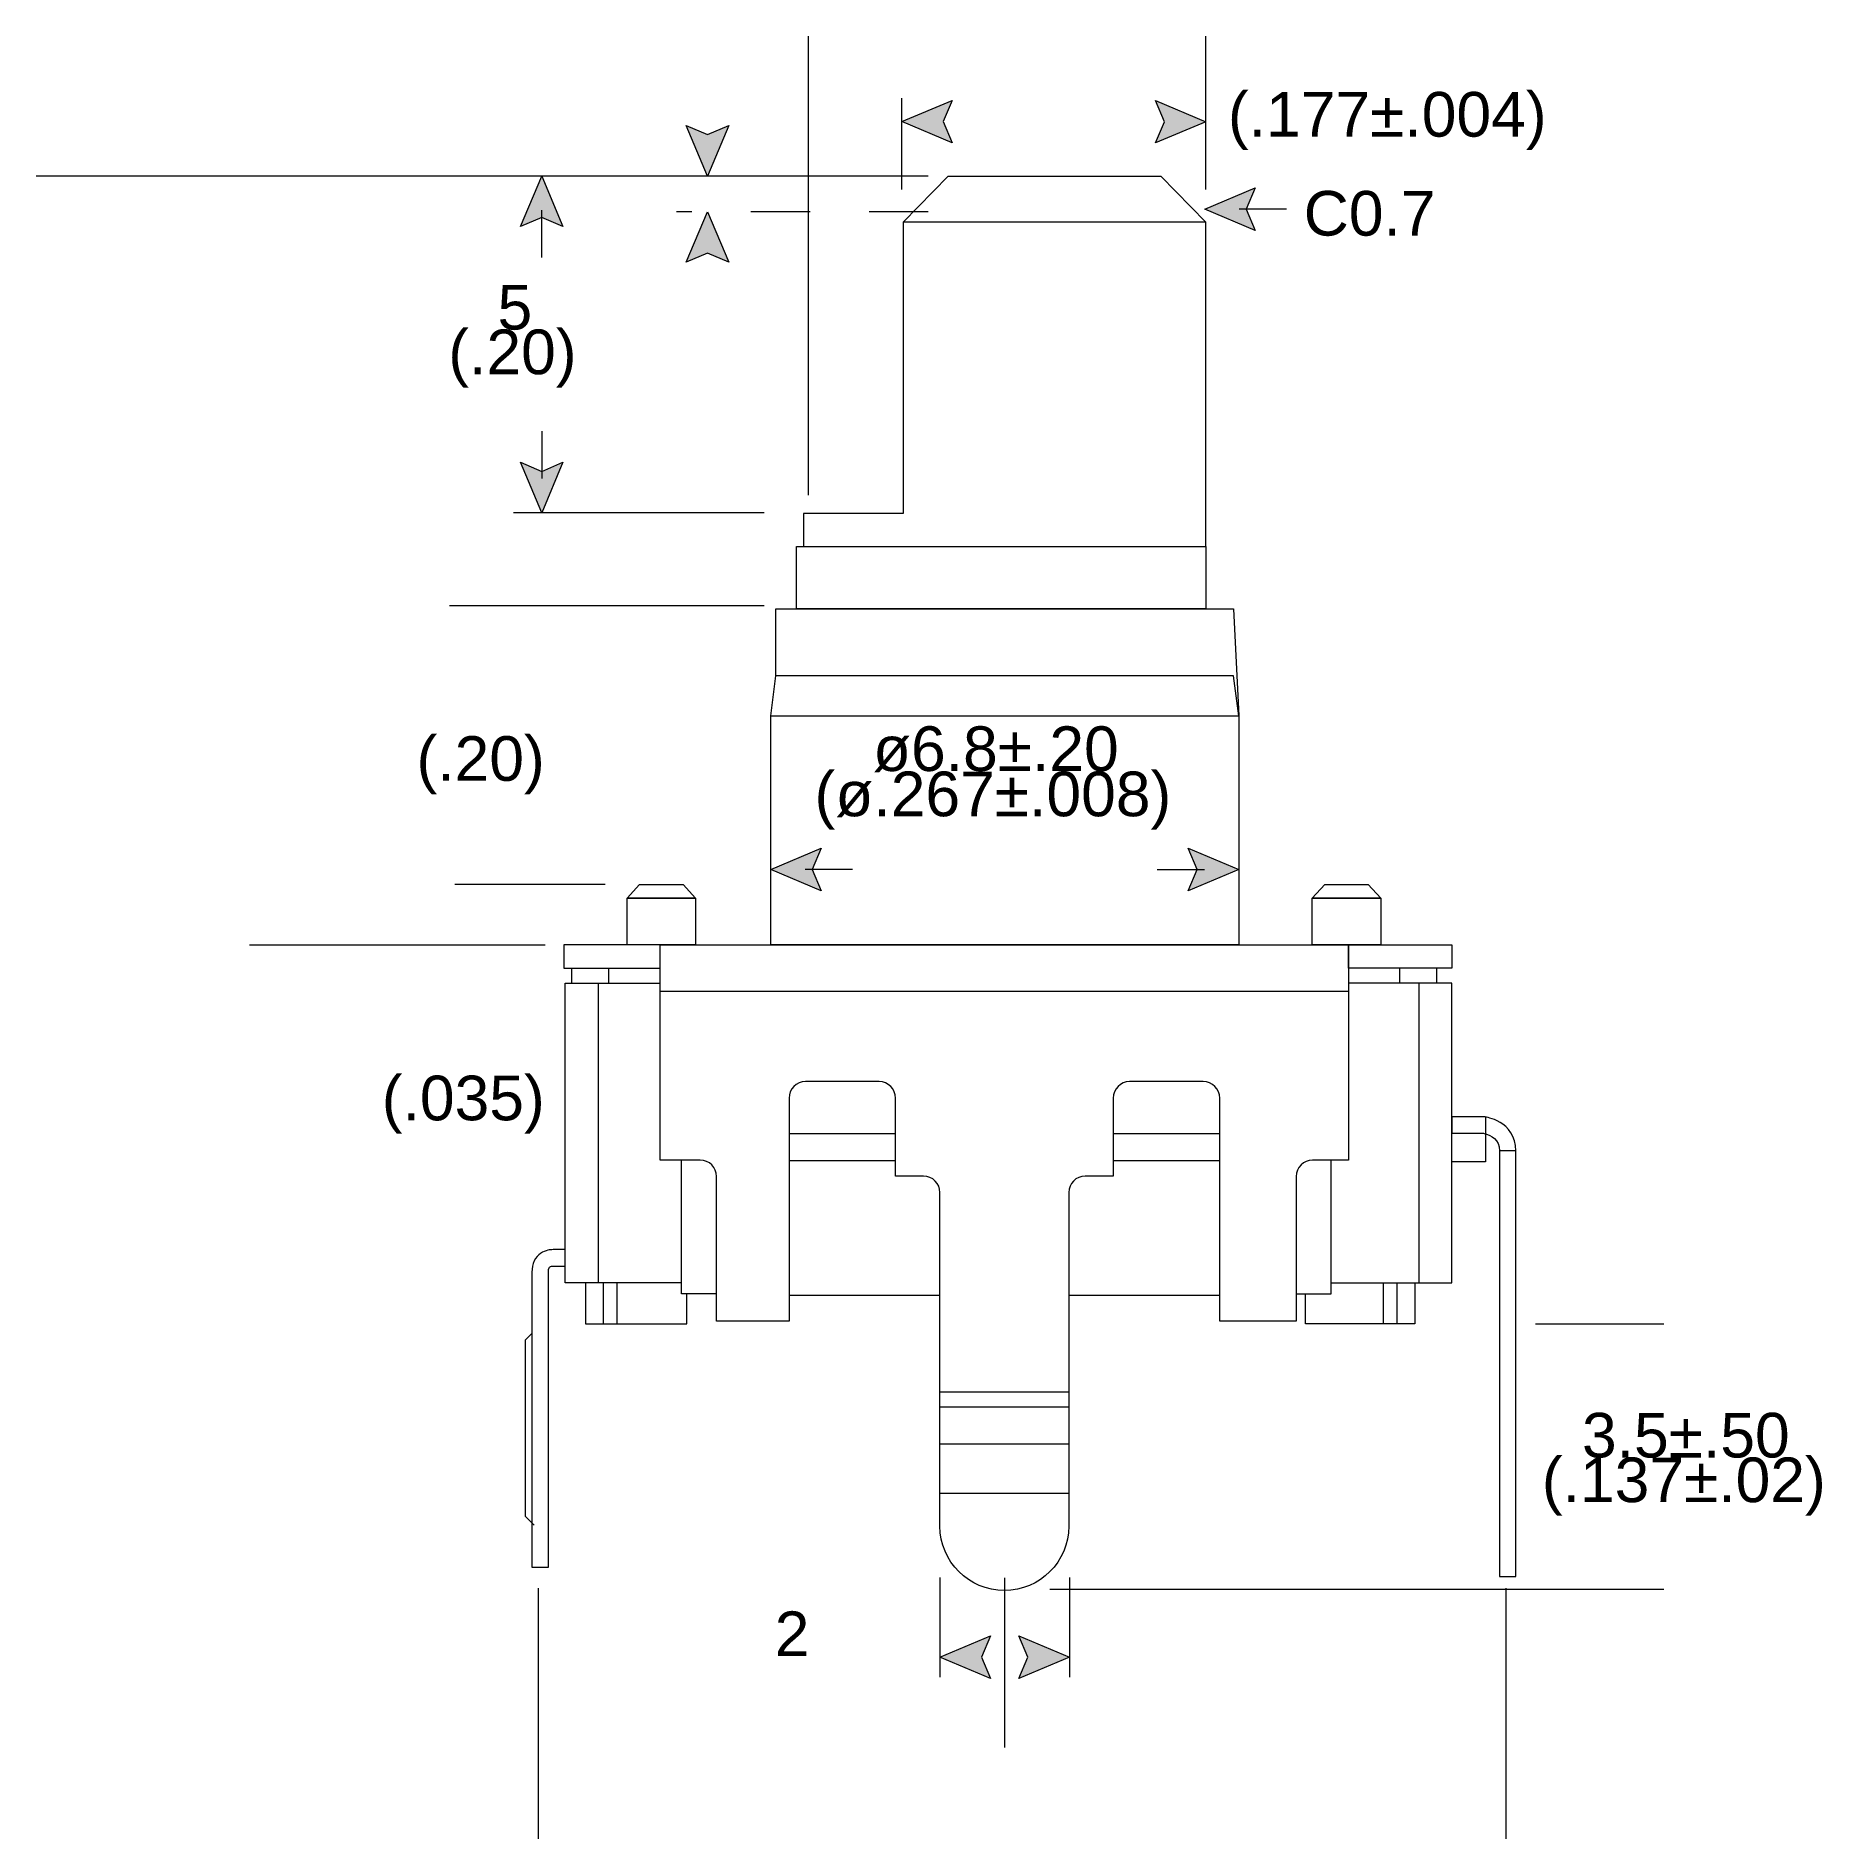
# Model space of a CAD drawing. Header units: inches. Extents: x 1.17 to 4.19, y 5.43 to 8.48.
import ezdxf

# ---------------------------------------------------------------- set-up
doc = ezdxf.new("R2010")
doc.units = ezdxf.units.IN
doc.header["$MEASUREMENT"] = 0
doc.linetypes.add('AI-Linetype-1', pattern=[0.166642, 0.055547, -0.027774, 0.055547, -0.027774])
doc.layers.add('Layer 1', color=7, linetype='Continuous')

msp = doc.modelspace()

# ---------------------------------------------------------------- hatches: boundary and pattern name
at = {"layer": 'Layer 1'}
h = msp.add_hatch(color=7, dxfattribs=at)
h.dxf.hatch_style = 2
h.paths.add_polyline_path([(2.7172, 8.3735), (2.7019, 8.3375), (2.7172, 8.3015), (2.6319, 8.3375)])
h = msp.add_hatch(color=7, dxfattribs=at)
h.dxf.hatch_style = 2
h.paths.add_polyline_path([(3.0609, 8.3015), (3.0762, 8.3374), (3.0609, 8.3735), (3.1463, 8.3374)])
h = msp.add_hatch(color=7, dxfattribs=at)
h.dxf.hatch_style = 2
h.paths.add_polyline_path([(2.2675, 8.3309), (2.3035, 8.3156), (2.3395, 8.3309), (2.3035, 8.2455)])
h = msp.add_hatch(color=7, dxfattribs=at)
h.dxf.hatch_style = 2
h.paths.add_polyline_path([(2.0589, 8.1602), (2.0229, 8.1755), (1.9869, 8.1602), (2.0229, 8.2455)])
h = msp.add_hatch(color=7, dxfattribs=at)
h.dxf.hatch_style = 2
h.paths.add_polyline_path([(3.2296, 8.2256), (3.2144, 8.1896), (3.2296, 8.1536), (3.1443, 8.1896)])
h = msp.add_hatch(color=7, dxfattribs=at)
h.dxf.hatch_style = 2
h.paths.add_polyline_path([(2.3395, 8.0997), (2.3035, 8.115), (2.2675, 8.0997), (2.3035, 8.185)])
h = msp.add_hatch(color=7, dxfattribs=at)
h.dxf.hatch_style = 2
h.paths.add_polyline_path([(1.9869, 7.7612), (2.0229, 7.7459), (2.0589, 7.7612), (2.0229, 7.6759)])
h = msp.add_hatch(color=7, dxfattribs=at)
h.dxf.hatch_style = 2
h.paths.add_polyline_path([(2.4956, 7.1082), (2.4803, 7.0722), (2.4956, 7.0362), (2.4103, 7.0722)])
h = msp.add_hatch(color=7, dxfattribs=at)
h.dxf.hatch_style = 2
h.paths.add_polyline_path([(3.1165, 7.0362), (3.1318, 7.0722), (3.1165, 7.1082), (3.2018, 7.0722)])
h = msp.add_hatch(color=7, dxfattribs=at)
h.dxf.hatch_style = 2
h.paths.add_polyline_path([(2.7818, 5.7759), (2.7666, 5.7399), (2.7818, 5.7039), (2.6965, 5.7399)])
h = msp.add_hatch(color=7, dxfattribs=at)
h.dxf.hatch_style = 2
h.paths.add_polyline_path([(2.8301, 5.7039), (2.8454, 5.7399), (2.8301, 5.7759), (2.9155, 5.7399)])

# ---------------------------------------------------------------- linework, layer by layer
at = {"layer": 'Layer 1', "color": 7, "lineweight": 18}
for points in [[(2.4742, 7.7058), (2.4742, 8.4823)], [(3.1463, 8.2229), (3.1463, 8.4823)], [(2.6319, 8.2229), (2.6319, 8.3771)], [(2.6768, 8.2455), (1.1677, 8.2455)], [(2.7106, 8.2455), (3.0699, 8.2455), (3.1463, 8.1674), (2.6342, 8.1674), (2.7106, 8.2455)], [(2.0229, 8.1075), (2.0229, 8.1875)], [(3.2824, 8.1896), (3.2024, 8.1896)], [(2.6342, 8.1674), (2.6342, 7.6745), (2.4658, 7.6745), (2.4658, 7.6189), (3.1463, 7.6189), (3.1463, 8.1674), (2.6342, 8.1674)], [(2.0229, 7.8139), (2.0229, 7.7339)], [(2.399, 7.6759), (1.9751, 7.6759)], [(2.4537, 7.6189), (3.1463, 7.6189), (3.1463, 7.5131), (2.4537, 7.5131), (2.4537, 7.6189)], [(2.399, 7.5185), (1.8667, 7.5185)], [(3.1932, 7.4002), (2.4189, 7.4002), (2.4189, 7.5131), (3.1932, 7.5131), (3.2018, 7.3325), (3.1932, 7.4002)], [(2.4103, 7.3325), (2.4189, 7.4002)], [(3.2018, 6.9449), (2.4103, 6.9449), (2.4103, 7.3325), (3.2018, 7.3325), (3.2018, 6.9449)], [(2.1305, 7.0467), (1.8759, 7.0467)], [(2.1885, 7.0467), (2.2621, 7.0467), (2.2832, 7.0236), (2.1675, 7.0236), (2.1885, 7.0467)], [(2.5483, 7.0722), (2.4683, 7.0722)], [(3.0637, 7.0722), (3.1438, 7.0722)], [(3.3473, 7.0467), (3.4209, 7.0467), (3.442, 7.0236), (3.3262, 7.0236), (3.3473, 7.0467)], [(2.1675, 7.0236), (2.2832, 7.0236), (2.2832, 6.9449), (2.1675, 6.9449), (2.1675, 7.0236)], [(3.3262, 7.0236), (3.442, 7.0236), (3.442, 6.9449), (3.3262, 6.9449), (3.3262, 7.0236)], [(2.0287, 6.9445), (1.5287, 6.9445)], [(2.0602, 6.9055), (2.2234, 6.9055), (2.2234, 6.9449), (2.0602, 6.9449), (2.0602, 6.9055)], [(3.5623, 6.9055), (3.3875, 6.9055), (3.3875, 6.9449), (3.5623, 6.9449), (3.5623, 6.9055)], [(2.0741, 6.8801), (2.0741, 6.9055)], [(2.1366, 6.8801), (2.1366, 6.9055)], [(3.4743, 6.8801), (3.4743, 6.9055)], [(3.5368, 6.8801), (3.5368, 6.9055)], [(2.2592, 6.3732), (2.0625, 6.3732), (2.0625, 6.8801), (2.2234, 6.8801)], [(2.1182, 6.8801), (2.1182, 6.3732)], [(3.3875, 6.8662), (2.2234, 6.8662)], [(3.3584, 6.3732), (3.5623, 6.3732), (3.5623, 6.8801), (3.3875, 6.8801)], [(3.5066, 6.8801), (3.5066, 6.3732)], [(3.6191, 6.6537), (3.6191, 6.5775), (3.5622, 6.5775)], [(2.4412, 6.6255), (2.6213, 6.6255)], [(2.9895, 6.6255), (3.1696, 6.6255)], [(3.6705, 6.5966), (3.6428, 6.5966)], [(2.3187, 6.3547), (2.2592, 6.3547), (2.2592, 6.5807)], [(2.6213, 6.5792), (2.4412, 6.5792)], [(3.1696, 6.5792), (2.9895, 6.5792)], [(3.299, 6.3547), (3.3584, 6.3547), (3.3584, 6.5807)], [(2.0972, 6.3732), (2.0972, 6.3038), (2.2685, 6.3038), (2.2685, 6.3547)], [(2.1273, 6.3038), (2.1273, 6.3732)], [(2.1504, 6.3038), (2.1504, 6.3732)], [(2.4412, 6.3524), (2.6965, 6.3524)], [(2.9143, 6.3524), (3.1696, 6.3524)], [(3.4999, 6.3732), (3.4999, 6.3038), (3.3147, 6.3038), (3.3147, 6.3547)], [(3.4466, 6.3038), (3.4466, 6.3732)], [(3.4697, 6.3038), (3.4697, 6.3732)], [(2.0064, 6.2874), (1.9949, 6.2759), (1.9949, 5.9783), (2.01, 5.9631)], [(3.7038, 6.3038), (3.9207, 6.3038)], [(2.9143, 6.1881), (2.6965, 6.1881)], [(2.9143, 6.1626), (2.6965, 6.1626)], [(2.9143, 6.1001), (2.6965, 6.1001)], [(2.9143, 6.0168), (2.6965, 6.0168)], [(2.0167, 5.8565), (2.0167, 5.4323)], [(2.6965, 5.8743), (2.6965, 5.7058)], [(2.8054, 5.8739), (2.8054, 5.5872)], [(2.9155, 5.8743), (2.9155, 5.7058)], [(3.6535, 5.8565), (3.6535, 5.4323)], [(2.8824, 5.8549), (3.9208, 5.8549)]]:
    msp.add_lwpolyline(points, dxfattribs=at)
at = {"layer": 'Layer 1', "lineweight": 0}
for points in [[(2.7172, 8.3735), (2.7019, 8.3375), (2.7172, 8.3015), (2.6319, 8.3375), (2.7172, 8.3735)], [(3.0609, 8.3015), (3.0762, 8.3374), (3.0609, 8.3735), (3.1463, 8.3374), (3.0609, 8.3015)], [(2.2675, 8.3309), (2.3035, 8.3156), (2.3395, 8.3309), (2.3035, 8.2455), (2.2675, 8.3309)], [(2.0589, 8.1602), (2.0229, 8.1755), (1.9869, 8.1602), (2.0229, 8.2455), (2.0589, 8.1602)], [(3.2296, 8.2256), (3.2144, 8.1896), (3.2296, 8.1536), (3.1443, 8.1896), (3.2296, 8.2256)], [(2.3395, 8.0997), (2.3035, 8.115), (2.2675, 8.0997), (2.3035, 8.185), (2.3395, 8.0997)], [(1.9869, 7.7612), (2.0229, 7.7459), (2.0589, 7.7612), (2.0229, 7.6759), (1.9869, 7.7612)], [(2.4956, 7.1082), (2.4803, 7.0722), (2.4956, 7.0362), (2.4103, 7.0722), (2.4956, 7.1082)], [(3.1165, 7.0362), (3.1318, 7.0722), (3.1165, 7.1082), (3.2018, 7.0722), (3.1165, 7.0362)], [(2.7818, 5.7759), (2.7666, 5.7399), (2.7818, 5.7039), (2.6965, 5.7399), (2.7818, 5.7759)], [(2.8301, 5.7039), (2.8454, 5.7399), (2.8301, 5.7759), (2.9155, 5.7399), (2.8301, 5.7039)]]:
    msp.add_lwpolyline(points, dxfattribs=at)
at = {"layer": 'Layer 1', "color": 7, "linetype": 'AI-Linetype-1', "lineweight": 18}
msp.add_lwpolyline([(2.6768, 8.185), (2.2509, 8.185)], dxfattribs=at)
at = {"layer": 'Layer 1', "color": 7, "lineweight": 18}
for points, knots in [([(2.6965, 5.9615), (2.6965, 5.9014), (2.7453, 5.8526), (2.8054, 5.8526), (2.8656, 5.8526), (2.9143, 5.9014), (2.9143, 5.9615), (2.9143, 5.9615), (2.9143, 6.5257), (2.9143, 6.5257), (2.9143, 6.541), (2.9268, 6.5535), (2.9421, 6.5535), (2.9421, 6.5535), (2.9895, 6.5535), (2.9895, 6.5535), (2.9895, 6.5535), (2.9895, 6.6857), (2.9895, 6.6857), (2.9895, 6.7009), (3.002, 6.7134), (3.0173, 6.7134), (3.0173, 6.7134), (3.1419, 6.7134), (3.1419, 6.7134), (3.1571, 6.7134), (3.1696, 6.7009), (3.1696, 6.6857), (3.1696, 6.6857), (3.1696, 6.3084), (3.1696, 6.3084), (3.1696, 6.3084), (3.299, 6.3084), (3.299, 6.3084), (3.299, 6.3084), (3.299, 6.5529), (3.299, 6.5529), (3.299, 6.5682), (3.3115, 6.5807), (3.3268, 6.5807), (3.3268, 6.5807), (3.3875, 6.5807), (3.3875, 6.5807), (3.3875, 6.5807), (3.3875, 6.9449), (3.3875, 6.9449), (3.3875, 6.9449), (2.2233, 6.9449), (2.2233, 6.9449), (2.2233, 6.9449), (2.2233, 6.5807), (2.2233, 6.5807), (2.2233, 6.5807), (2.2909, 6.5807), (2.2909, 6.5807), (2.3062, 6.5807), (2.3187, 6.5682), (2.3187, 6.5529), (2.3187, 6.5529), (2.3187, 6.3084), (2.3187, 6.3084), (2.3187, 6.3084), (2.4412, 6.3084), (2.4412, 6.3084), (2.4412, 6.3084), (2.4412, 6.6857), (2.4412, 6.6857), (2.4412, 6.7009), (2.4537, 6.7134), (2.469, 6.7134), (2.469, 6.7134), (2.5936, 6.7134), (2.5936, 6.7134), (2.6088, 6.7134), (2.6213, 6.7009), (2.6213, 6.6857), (2.6213, 6.6857), (2.6213, 6.5535), (2.6213, 6.5535), (2.6213, 6.5535), (2.6687, 6.5535), (2.6687, 6.5535), (2.684, 6.5535), (2.6965, 6.541), (2.6965, 6.5257), (2.6965, 6.5257), (2.6965, 5.9615), (2.6965, 5.9615)], [0, 0, 0, 0, 1, 1, 1, 2, 2, 2, 3, 3, 3, 4, 4, 4, 5, 5, 5, 6, 6, 6, 7, 7, 7, 8, 8, 8, 9, 9, 9, 10, 10, 10, 11, 11, 11, 12, 12, 12, 13, 13, 13, 14, 14, 14, 15, 15, 15, 16, 16, 16, 17, 17, 17, 18, 18, 18, 19, 19, 19, 20, 20, 20, 21, 21, 21, 22, 22, 22, 23, 23, 23, 24, 24, 24, 25, 25, 25, 26, 26, 26, 27, 27, 27, 28, 28, 28, 29, 29, 29, 29]), ([(3.6428, 5.8762), (3.6427, 5.8762), (3.6427, 6.5584), (3.6428, 6.5966), (3.6428, 6.6164), (3.6285, 6.6219), (3.6191, 6.6252), (3.6174, 6.6257), (3.6163, 6.6259), (3.6156, 6.6261), (3.6156, 6.6261), (3.5623, 6.6261), (3.5623, 6.6261), (3.5623, 6.6261), (3.5623, 6.6539), (3.5623, 6.6539), (3.5623, 6.6539), (3.6167, 6.6539), (3.6167, 6.6539), (3.6167, 6.6539), (3.6185, 6.6537), (3.6185, 6.6537), (3.6196, 6.6535), (3.6311, 6.6521), (3.6439, 6.6445), (3.6566, 6.6371), (3.6708, 6.6209), (3.6705, 6.5966), (3.6705, 6.5584), (3.6705, 5.8762), (3.6705, 5.8762), (3.6705, 5.8762), (3.6428, 5.8762), (3.6428, 5.8762)], [0, 0, 0, 0, 1, 1, 1, 2, 2, 2, 3, 3, 3, 4, 4, 4, 5, 5, 5, 6, 6, 6, 7, 7, 7, 8, 8, 8, 9, 9, 9, 10, 10, 10, 11, 11, 11, 11]), ([(2.0064, 5.8918), (2.0064, 5.8918), (2.0064, 6.3636), (2.0064, 6.3909), (2.0061, 6.4053), (2.0125, 6.4172), (2.0211, 6.4229), (2.0295, 6.4287), (2.0377, 6.4292), (2.042, 6.4292), (2.0429, 6.4292), (2.0437, 6.4292), (2.0444, 6.4292), (2.0444, 6.4292), (2.0625, 6.4292), (2.0625, 6.4292), (2.0625, 6.4292), (2.0625, 6.4014), (2.0625, 6.4014), (2.0625, 6.4014), (2.0429, 6.4014), (2.0429, 6.4014), (2.0429, 6.4014), (2.042, 6.4015), (2.042, 6.4015), (2.042, 6.4015), (2.042, 6.4015), (2.042, 6.4015), (2.0407, 6.4015), (2.038, 6.401), (2.037, 6.4002), (2.0362, 6.3993), (2.0345, 6.399), (2.0342, 6.3909), (2.0342, 6.3636), (2.0342, 5.8923), (2.0342, 5.8918), (2.0342, 5.8918), (2.0064, 5.8918), (2.0064, 5.8918)], [0, 0, 0, 0, 1, 1, 1, 2, 2, 2, 3, 3, 3, 4, 4, 4, 5, 5, 5, 6, 6, 6, 7, 7, 7, 8, 8, 8, 9, 9, 9, 10, 10, 10, 11, 11, 11, 12, 12, 12, 13, 13, 13, 13])]:
    msp.add_open_spline(points, degree=3, knots=knots, dxfattribs=at)

# ---------------------------------------------------------------- texts
at = {"layer": 'Layer 1', "color": 7, "char_height": 0.07554, "attachment_point": 7}
for s, insert in [('\\fHelvetica|b0|i0|c0|p34;\\W1.0001;(.177±.004)', (3.1836, 8.2894)), ('\\fHelvetica|b0|i0|c0|p34;\\W1.0001;C0.7', (3.3118, 8.1436)), ('\\fHelvetica|b0|i0|c0|p34;\\W1.0001;5', (1.9482, 7.9847)), ('\\fHelvetica|b0|i0|c0|p34;\\W1.0001;(.20)', (1.8649, 7.8875)), ('\\fHelvetica|b0|i0|c0|p34;\\W1.0001;(.20)', (1.8111, 7.1996)), ('\\fHelvetica|b0|i0|c0|p34;\\W1.0001;ø6.8±.20', (2.5831, 7.2369)), ('\\fHelvetica|b0|i0|c0|p34;\\W1.0001;(ø.267±.008)', (2.4843, 7.1397)), ('\\fHelvetica|b0|i0|c0|p34;\\W1.0001;(.035)', (1.7524, 6.6253)), ('\\fHelvetica|b0|i0|c0|p34;\\W1.0001;3.5±.50', (3.7824, 6.0765)), ('\\fHelvetica|b0|i0|c0|p34;\\W1.0001;(.137±.02)', (3.7145, 5.9793)), ('\\fHelvetica|b0|i0|c0|p34;\\W1.0001;2', (2.417, 5.7416))]:
    msp.add_mtext(s, dxfattribs=dict(at, insert=insert))

doc.saveas('drawing.dxf')
